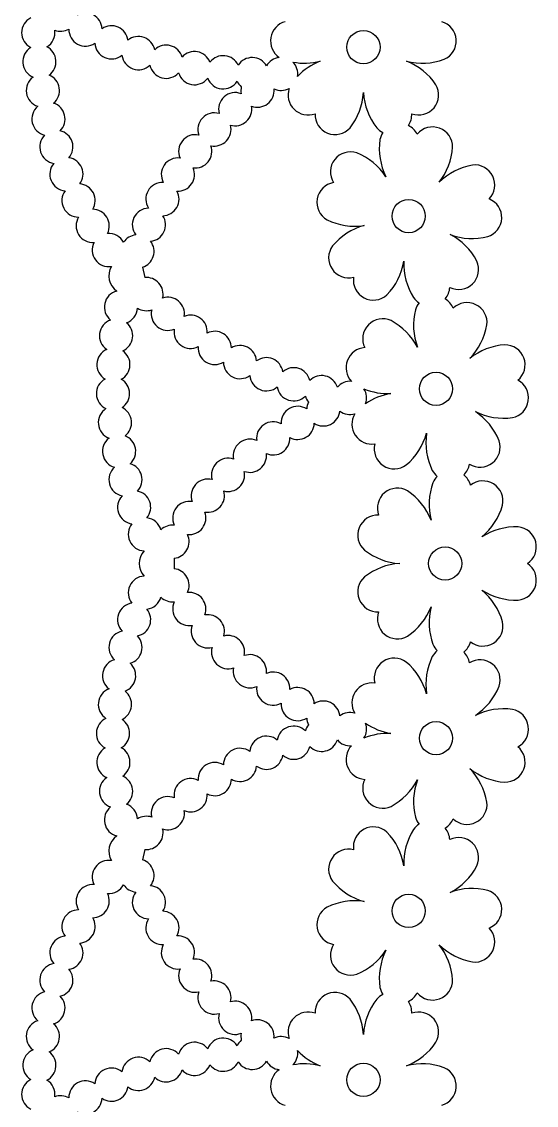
# Model space of a CAD drawing. Extents: x -657 to -228, y -187 to 312.
# Drawn here: x -302 to -241.2, y -42.8 to 85.2 of the extents above; entities that cross this region are included whole.
import ezdxf

# ---------------------------------------------------------------- set-up
doc = ezdxf.new("R2010")
doc.units = 0
doc.layers.get('0').update_dxf_attribs({"linetype": 'CONTINUOUS'})

msp = doc.modelspace()

# ---------------------------------------------------------------- linework, layer by layer
for p, q in [((-287.689995, 56.226542), (-287.431303, 55.009493)), ((-283.947483, 21.863154), (-283.947483, 20.618916)), ((-287.431303, -12.527424), (-287.689995, -13.744472))]:
    msp.add_line(p, q)
for centre in [(-261.586649, 82.230083), (-256.239825, 62.275464), (-253.008117, 41.871264), (-251.926933, 21.241035), (-253.008117, 0.610806), (-256.239825, -19.793394), (-261.586649, -39.748013)]:
    msp.add_circle(centre, 1.962519)
for centre, radius, start, end in [((-294.424957, 84.308399), 1.962519, 2.878609, 120.121391), ((-300.00391, 83.935487), 1.962519, 116.878609, 243.121391), ((-291.349908, 82.791953), 1.962519, 7.378609, 124.621391), ((-270.1911, 82.958189), 2.365777, 105.777075, 235.135193), ((-252.982198, 82.958189), 2.365777, 293.401093, 74.222925), ((-300.00391, 83.935487), 1.962519, 301.378609, 8.474246), ((-297.371548, 86.061437), 1.962519, 249.375861, 300.121391), ((-294.424957, 84.308399), 1.962519, 178.378609, 304.621391), ((-288.165359, 81.521447), 1.962519, 11.878609, 129.121391), ((-299.869302, 80.509496), 1.962519, 121.378609, 247.621391), ((-299.869302, 80.509496), 1.962519, 305.878609, 63.121391), ((-291.349908, 82.791953), 1.962519, 182.878609, 309.121391), ((-284.890944, 80.504714), 1.962519, 16.378609, 133.621391), ((-288.165359, 81.521447), 1.962519, 187.378609, 313.621391), ((-281.546852, 79.748023), 1.962519, 20.878609, 138.121391), ((-278.153698, 79.256039), 1.962519, 25.378609, 142.621391), ((-274.732404, 79.031796), 1.962519, 29.690617, 147.121391), ((-271.301728, 79.06949), 1.962519, 97.07584, 151.568378), ((-254.610126, 87.837184), 7.503151, 255.576833, 290.010604), ((-284.890944, 80.504714), 1.962519, 191.878609, 318.121391), ((-268.563171, 87.837184), 7.503151, 259.633412, 284.423167), ((-271.301728, 79.06949), 1.962519, 351.368143, 44.971564), ((-263.935002, 73.593145), 7.503151, 111.576833, 136.321066), ((-259.238295, 73.593145), 7.503151, 33.989396, 68.423167), ((-299.466309, 77.104627), 1.962519, 125.878609, 252.121391), ((-299.466309, 77.104627), 1.962519, 310.378609, 67.621391), ((-281.546852, 79.748023), 1.962519, 196.378609, 322.621391), ((-278.153698, 79.256039), 1.962519, 200.878609, 327.121391), ((-274.732404, 79.031796), 1.962519, 205.378609, 229.332283), ((-276.737772, 74.898267), 1.962519, 68.878609, 195.121391), ((-274.101694, 77.090669), 1.962519, 166.667717, 190.621391), ((-274.101694, 77.090669), 1.962519, 248.878609, 6.121391), ((-271.301728, 79.06949), 1.962519, 244.378609, 298.726423), ((-268.119825, 76.583462), 2.365777, 161.13251, 290.222925), ((-269.075184, 77.327705), 7.503151, 321.989396, 356.423167), ((-254.098114, 77.327705), 7.503151, 183.576833, 218.010604), ((-255.053472, 76.583462), 2.365777, 249.777075, 30.598907), ((-298.797416, 73.741872), 1.962519, 314.878609, 72.121391), ((-298.797416, 73.741872), 1.962519, 130.378609, 256.621391), ((-279.19371, 72.505798), 1.962519, 73.378609, 199.621391), ((-276.737772, 74.898267), 1.962519, 253.378609, 10.621391), ((-264.938041, 74.271761), 2.365777, 177.777075, 318.598907), ((-258.235256, 74.271761), 2.365777, 326.395527, 2.222925), ((-279.19371, 72.505798), 1.962519, 257.878609, 15.121391), ((-257.316595, 70.843269), 2.365777, 27.777075, 63.604473), ((-297.866745, 70.441965), 1.962519, 134.878609, 261.121391), ((-297.866745, 70.441965), 1.962519, 319.378609, 76.621391), ((-281.454366, 69.928014), 1.962519, 77.878609, 204.121391), ((-258.235256, 74.271761), 2.365777, 221.401093, 243.604473), ((-257.316595, 70.843269), 2.365777, 146.395527, 168.598907), ((-253.405238, 70.432169), 2.365777, 359.401093, 140.222925), ((-281.454366, 69.928014), 1.962519, 262.378609, 19.621391), ((-252.205752, 70.265315), 7.503151, 171.989396, 206.423167), ((-258.52456, 70.929448), 7.503151, 321.576833, 356.010604), ((-296.680036, 67.225249), 1.962519, 323.878609, 81.121391), ((-283.505803, 67.180807), 1.962519, 82.378609, 208.621391), ((-263.121377, 67.491877), 2.365777, 71.401093, 212.222925), ((-265.176275, 62.77678), 7.503151, 33.576833, 68.010604), ((-296.680036, 67.225249), 1.962519, 139.378609, 265.621391), ((-283.505803, 67.180807), 1.962519, 266.878609, 24.121391), ((-247.394428, 60.907833), 7.503151, 99.989396, 134.423167), ((-248.424099, 65.947131), 2.365777, 315.777075, 96.598907), ((-295.244605, 64.111558), 1.962519, 328.378609, 85.621391), ((-285.335372, 64.281115), 1.962519, 86.878609, 213.121391), ((-264.721032, 63.898992), 2.365777, 99.777075, 240.598907), ((-295.244605, 64.111558), 1.962519, 143.878609, 270.121391), ((-285.335372, 64.281115), 1.962519, 271.378609, 28.621391), ((-247.606402, 62.100172), 2.365777, 287.401093, 68.222925), ((-293.569301, 61.120087), 1.962519, 332.878609, 90.121391), ((-286.931794, 61.246816), 1.962519, 91.378609, 217.621391), ((-293.569301, 61.120087), 1.962519, 148.378609, 274.621391), ((-286.931794, 61.246816), 1.962519, 275.878609, 33.121391), ((-262.592027, 68.581095), 7.503151, 243.989396, 278.423167), ((-291.664454, 58.269282), 1.962519, 27.525754, 94.621391), ((-259.47812, 53.93131), 7.503151, 105.576833, 140.010604), ((-291.664454, 58.269282), 1.962519, 152.878609, 279.121391), ((-288.285227, 58.096616), 1.962519, 95.878609, 146.624139), ((-288.285227, 58.096616), 1.962519, 287.655911, 37.621391), ((-254.807142, 53.440371), 7.503151, 27.989396, 62.423167), ((-248.715419, 67.122605), 7.503151, 249.576833, 284.010604), ((-263.327445, 57.34268), 2.365777, 143.401093, 284.222925), ((-289.45507, 55.215346), 2.202139, 149.543363, 234.456637), ((-264.199775, 58.182708), 7.503151, 315.989396, 350.423167), ((-249.304751, 56.617178), 7.503151, 177.576833, 212.010604), ((-250.33267, 55.976874), 2.365777, 243.777075, 24.598907), ((-260.404729, 54.711055), 2.365777, 171.777075, 312.598907), ((-287.214447, 53.058993), 1.962519, 346.378609, 96.344089), ((-253.738663, 54.010423), 2.365777, 320.395527, 356.222925), ((-290.231295, 51.526799), 1.962519, 104.878609, 231.121391), ((-284.696723, 50.731633), 1.962519, 350.878609, 108.121391), ((-253.738663, 54.010423), 2.365777, 215.401093, 237.604473), ((-253.183409, 50.504687), 2.365777, 21.777075, 57.604473), ((-290.231295, 51.526799), 1.962519, 289.378609, 356.474246), ((-287.214447, 53.058993), 1.962519, 237.375861, 288.121391), ((-248.160977, 49.39567), 7.503151, 165.989396, 200.423167), ((-253.183409, 50.504687), 2.365777, 140.395527, 162.598907), ((-249.336451, 49.686991), 2.365777, 353.401093, 134.222925), ((-290.811933, 48.147688), 1.962519, 109.378609, 235.621391), ((-284.696723, 50.731633), 1.962519, 166.378609, 292.621391), ((-282.004158, 48.608986), 1.962519, 355.378609, 112.621391), ((-259.306707, 47.778419), 2.365777, 65.401093, 206.222925), ((-261.84321, 43.303947), 7.503151, 27.576833, 62.010604), ((-290.811933, 48.147688), 1.962519, 293.878609, 51.121391), ((-282.004158, 48.608986), 1.962519, 170.878609, 297.121391), ((-279.153352, 46.704138), 1.962519, 359.878609, 117.121391), ((-254.375749, 50.716661), 7.503151, 315.576833, 350.010604), ((-291.125658, 44.733436), 1.962519, 113.878609, 240.121391), ((-291.125658, 44.733436), 1.962519, 298.378609, 55.621391), ((-279.153352, 46.704138), 1.962519, 175.378609, 301.621391), ((-276.161882, 45.028835), 1.962519, 4.378609, 121.621391), ((-261.273158, 44.372426), 2.365777, 93.777075, 223.135193), ((-244.354133, 39.586529), 7.503151, 93.989396, 128.423167), ((-244.851412, 44.705851), 2.365777, 309.777075, 90.598907), ((-276.161882, 45.028835), 1.962519, 179.878609, 306.121391), ((-273.048191, 43.593403), 1.962519, 8.878609, 126.121391), ((-269.831475, 42.406694), 1.962519, 13.378609, 130.621391), ((-291.170538, 41.305095), 1.962519, 118.378609, 244.621391), ((-291.170538, 41.305095), 1.962519, 302.878609, 60.121391), ((-273.048191, 43.593403), 1.962519, 184.378609, 310.621391), ((-266.531568, 41.476024), 1.962519, 17.690617, 135.121391), ((-263.168023, 40.799616), 1.962519, 85.07584, 139.568378), ((-244.440312, 40.794494), 2.365777, 281.401093, 62.222925), ((-269.831475, 42.406694), 1.962519, 188.878609, 315.121391), ((-266.531568, 41.476024), 1.962519, 193.378609, 217.332283), ((-258.666404, 48.806338), 7.503151, 247.633412, 272.423167), ((-263.168023, 40.799616), 1.962519, 339.368143, 32.971564), ((-257.100874, 33.911314), 7.503151, 99.576833, 124.321066), ((-269.352522, 37.849762), 1.962519, 56.878609, 183.121391), ((-266.318223, 39.446184), 1.962519, 154.667717, 178.621391), ((-290.946294, 37.883801), 1.962519, 122.878609, 249.121391), ((-290.946294, 37.883801), 1.962519, 307.378609, 64.621391), ((-266.318223, 39.446184), 1.962519, 236.878609, 354.121391), ((-263.168023, 40.799616), 1.962519, 232.378609, 286.726423), ((-260.572526, 37.70636), 2.365777, 149.13251, 278.222925), ((-245.018267, 45.905337), 7.503151, 243.576833, 278.010604), ((-252.506801, 32.934814), 7.503151, 21.989396, 56.423167), ((-272.252214, 36.020192), 1.962519, 61.378609, 187.621391), ((-269.352522, 37.849762), 1.962519, 241.378609, 358.621391), ((-290.45431, 34.490648), 1.962519, 127.378609, 253.621391), ((-290.45431, 34.490648), 1.962519, 311.878609, 69.121391), ((-274.999421, 33.968756), 1.962519, 65.878609, 192.121391), ((-272.252214, 36.020192), 1.962519, 245.878609, 3.121391), ((-261.352271, 38.632969), 7.503151, 309.989396, 344.423167), ((-246.702486, 35.519062), 7.503151, 171.576833, 206.010604), ((-257.940902, 34.783645), 2.365777, 165.777075, 306.598907), ((-247.791705, 34.989712), 2.365777, 237.777075, 18.598907), ((-277.577205, 31.7081), 1.962519, 70.378609, 196.621391), ((-274.999421, 33.968756), 1.962519, 250.378609, 7.621391), ((-289.697619, 31.146555), 1.962519, 131.878609, 258.121391), ((-289.697619, 31.146555), 1.962519, 316.378609, 73.621391), ((-277.577205, 31.7081), 1.962519, 254.878609, 12.121391), ((-251.384589, 33.390057), 2.365777, 209.401093, 231.604473), ((-251.384589, 33.390057), 2.365777, 314.395527, 350.222925), ((-279.969674, 29.252162), 1.962519, 74.878609, 201.121391), ((-246.319831, 28.217557), 7.503151, 159.989396, 194.423167), ((-251.198826, 29.845486), 2.365777, 134.395527, 156.598907), ((-251.198826, 29.845486), 2.365777, 15.777075, 51.604473), ((-247.458414, 28.630152), 2.365777, 347.401093, 128.222925), ((-288.680887, 27.87214), 1.962519, 320.878609, 78.121391), ((-279.969674, 29.252162), 1.962519, 259.378609, 16.621391), ((-257.573553, 27.774211), 2.365777, 59.401093, 200.222925), ((-260.56387, 23.589388), 7.503151, 21.576833, 56.010604), ((-288.680887, 27.87214), 1.962519, 136.378609, 262.621391), ((-282.162077, 26.616084), 1.962519, 79.378609, 205.621391), ((-282.162077, 26.616084), 1.962519, 263.878609, 21.121391), ((-259.885254, 24.592427), 2.365777, 87.777075, 228.598907), ((-252.362476, 30.180932), 7.503151, 309.576833, 344.010604), ((-287.41038, 24.687592), 1.962519, 140.878609, 267.121391), ((-287.41038, 24.687592), 1.962519, 15.525754, 82.621391), ((-284.140897, 23.816118), 1.962519, 83.878609, 134.624139), ((-284.140897, 23.816118), 1.962519, 275.655911, 25.621391), ((-243.559176, 18.064228), 7.503151, 87.989396, 122.423167), ((-243.518616, 23.207486), 2.365777, 303.777075, 84.598907), ((-285.884226, 21.241035), 2.202139, 137.543363, 222.456637), ((-256.82931, 28.72957), 7.503151, 231.989396, 266.423167), ((-284.140897, 18.665952), 1.962519, 334.378609, 84.344089), ((-256.82931, 13.7525), 7.503151, 93.576833, 128.010604), ((-243.518616, 19.274584), 2.365777, 275.401093, 56.222925), ((-287.41038, 17.794478), 1.962519, 92.878609, 219.121391), ((-259.885254, 17.889643), 2.365777, 131.401093, 272.222925), ((-243.559176, 24.417842), 7.503151, 237.576833, 272.010604), ((-252.362476, 12.301138), 7.503151, 15.989396, 50.423167), ((-287.41038, 17.794478), 1.962519, 277.378609, 344.474246), ((-284.140897, 18.665952), 1.962519, 225.375861, 276.121391), ((-282.162077, 15.865986), 1.962519, 154.378609, 280.621391), ((-282.162077, 15.865986), 1.962519, 338.878609, 96.121391), ((-288.680887, 14.609929), 1.962519, 97.378609, 223.621391), ((-288.680887, 14.609929), 1.962519, 281.878609, 39.121391), ((-257.573553, 14.707858), 2.365777, 159.777075, 300.598907), ((-260.56387, 18.892681), 7.503151, 303.989396, 338.423167), ((-246.319831, 14.264513), 7.503151, 165.576833, 200.010604), ((-279.969674, 13.229908), 1.962519, 343.378609, 100.621391), ((-247.458414, 13.851917), 2.365777, 231.777075, 12.598907), ((-289.697619, 11.335515), 1.962519, 101.878609, 228.121391), ((-279.969674, 13.229908), 1.962519, 158.878609, 285.121391), ((-289.697619, 11.335515), 1.962519, 286.378609, 43.621391), ((-277.577205, 10.77397), 1.962519, 347.878609, 105.121391), ((-251.198826, 12.636584), 2.365777, 203.401093, 225.604473), ((-251.198826, 12.636584), 2.365777, 308.395527, 344.222925), ((-277.577205, 10.77397), 1.962519, 163.378609, 289.621391), ((-274.999421, 8.513314), 1.962519, 352.378609, 109.621391), ((-246.702486, 6.963008), 7.503151, 153.989396, 188.423167), ((-251.384589, 9.092013), 2.365777, 128.395527, 150.598907), ((-251.384589, 9.092013), 2.365777, 9.777075, 45.604473), ((-290.45431, 7.991422), 1.962519, 106.378609, 232.621391), ((-290.45431, 7.991422), 1.962519, 290.878609, 48.121391), ((-257.940902, 7.698425), 2.365777, 53.401093, 194.222925), ((-261.352271, 3.8491), 7.503151, 15.576833, 50.010604), ((-247.791705, 7.492357), 2.365777, 341.401093, 122.222925), ((-274.999421, 8.513314), 1.962519, 167.878609, 294.121391), ((-272.252214, 6.461877), 1.962519, 356.878609, 114.121391), ((-290.946294, 4.598269), 1.962519, 110.878609, 237.121391), ((-272.252214, 6.461877), 1.962519, 172.378609, 298.621391), ((-269.352522, 4.632308), 1.962519, 1.378609, 118.621391), ((-260.572526, 4.77571), 2.365777, 81.777075, 211.135193), ((-252.506801, 9.547256), 7.503151, 303.576833, 338.010604), ((-290.946294, 4.598269), 1.962519, 295.378609, 52.621391), ((-269.352522, 4.632308), 1.962519, 176.878609, 303.121391), ((-266.318223, 3.035886), 1.962519, 5.690617, 123.121391), ((-245.018267, -3.423267), 7.503151, 81.989396, 116.423167), ((-244.440312, 1.687576), 2.365777, 297.777075, 78.598907), ((-291.170538, 1.176975), 1.962519, 115.378609, 241.621391), ((-291.170538, 1.176975), 1.962519, 299.878609, 57.121391), ((-266.318223, 3.035886), 1.962519, 181.378609, 205.332283), ((-263.168813, 1.674939), 1.962519, 73.07584, 127.568378), ((-269.831475, 0.075376), 1.962519, 44.878609, 171.121391), ((-266.531568, 1.006046), 1.962519, 142.667717, 166.621391), ((-263.168813, 1.674939), 1.962519, 327.368143, 20.971564), ((-257.100874, 8.570755), 7.503151, 235.633412, 260.423167), ((-273.048191, -1.111333), 1.962519, 49.378609, 175.621391), ((-266.531568, 1.006046), 1.962519, 224.878609, 342.121391), ((-263.168813, 1.674939), 1.962519, 220.378609, 274.726423), ((-258.666404, -6.324268), 7.503151, 87.576833, 112.321066), ((-291.125658, -2.251366), 1.962519, 119.878609, 246.121391), ((-291.125658, -2.251366), 1.962519, 304.378609, 61.621391), ((-276.161882, -2.546765), 1.962519, 53.878609, 180.121391), ((-269.831475, 0.075376), 1.962519, 229.378609, 346.621391), ((-261.273158, -1.890356), 2.365777, 137.13251, 266.222925), ((-244.851412, -2.223781), 2.365777, 269.401093, 50.222925), ((-279.153352, -4.222069), 1.962519, 58.378609, 184.621391), ((-273.048191, -1.111333), 1.962519, 233.878609, 351.121391), ((-276.161882, -2.546765), 1.962519, 238.378609, 355.621391), ((-254.375749, -8.234591), 7.503151, 9.989396, 44.423167), ((-244.354133, 2.895541), 7.503151, 231.576833, 266.010604), ((-290.811933, -5.665618), 1.962519, 124.378609, 250.621391), ((-290.811933, -5.665618), 1.962519, 308.878609, 66.121391), ((-282.004158, -6.126916), 1.962519, 62.878609, 189.121391), ((-279.153352, -4.222069), 1.962519, 242.878609, 0.121391), ((-259.306707, -5.296349), 2.365777, 153.777075, 294.598907), ((-261.84321, -0.821877), 7.503151, 297.989396, 332.423167), ((-248.160977, -6.9136), 7.503151, 159.576833, 194.010604), ((-284.696723, -8.249563), 1.962519, 67.378609, 193.621391), ((-282.004158, -6.126916), 1.962519, 247.378609, 4.621391), ((-290.231295, -9.04473), 1.962519, 128.878609, 255.121391), ((-290.231295, -9.04473), 1.962519, 3.525754, 70.621391), ((-249.336451, -7.204921), 2.365777, 225.777075, 6.598907), ((-287.214447, -10.576923), 1.962519, 71.878609, 122.624139), ((-284.696723, -8.249563), 1.962519, 251.878609, 9.121391), ((-253.183409, -8.022617), 2.365777, 197.401093, 219.604473), ((-253.183409, -8.022617), 2.365777, 302.395527, 338.222925), ((-287.214447, -10.576923), 1.962519, 263.655911, 13.621391), ((-260.404729, -12.228985), 2.365777, 47.401093, 188.222925), ((-249.304751, -14.135108), 7.503151, 147.989396, 182.423167), ((-253.738663, -11.528353), 2.365777, 122.395527, 144.598907), ((-253.738663, -11.528353), 2.365777, 3.777075, 39.604473), ((-289.45507, -12.733276), 2.202139, 125.543363, 210.456637), ((-264.199775, -15.700638), 7.503151, 9.576833, 44.010604), ((-250.33267, -13.494804), 2.365777, 335.401093, 116.222925), ((-263.327445, -14.86061), 2.365777, 75.777075, 216.598907), ((-291.664454, -15.787212), 1.962519, 80.878609, 207.121391), ((-288.285227, -15.614546), 1.962519, 322.378609, 72.344089), ((-254.807142, -10.958301), 7.503151, 297.576833, 332.010604), ((-259.47812, -11.449241), 7.503151, 219.989396, 254.423167), ((-293.569301, -18.638018), 1.962519, 85.378609, 211.621391), ((-293.569301, -18.638018), 1.962519, 269.878609, 27.121391), ((-291.664454, -15.787212), 1.962519, 265.378609, 332.474246), ((-288.285227, -15.614546), 1.962519, 213.375861, 264.121391), ((-286.931794, -18.764746), 1.962519, 142.378609, 268.621391), ((-286.931794, -18.764746), 1.962519, 326.878609, 84.121391), ((-248.715419, -24.640535), 7.503151, 75.989396, 110.423167), ((-247.606402, -19.618103), 2.365777, 291.777075, 72.598907), ((-262.592027, -26.099025), 7.503151, 81.576833, 116.010604), ((-295.244605, -21.629488), 1.962519, 89.878609, 216.121391), ((-285.335372, -21.799045), 1.962519, 331.378609, 88.621391), ((-264.721032, -21.416923), 2.365777, 119.401093, 260.222925), ((-295.244605, -21.629488), 1.962519, 274.378609, 31.621391), ((-285.335372, -21.799045), 1.962519, 146.878609, 273.121391), ((-296.680036, -24.743179), 1.962519, 94.378609, 220.621391), ((-283.505803, -24.698737), 1.962519, 335.878609, 93.121391), ((-248.424099, -23.465061), 2.365777, 263.401093, 44.222925), ((-296.680036, -24.743179), 1.962519, 278.878609, 36.121391), ((-283.505803, -24.698737), 1.962519, 151.378609, 277.621391), ((-263.121377, -25.009807), 2.365777, 147.777075, 288.598907), ((-258.52456, -28.447379), 7.503151, 3.989396, 38.423167), ((-247.394428, -18.425763), 7.503151, 225.576833, 260.010604), ((-281.454366, -27.445944), 1.962519, 340.378609, 97.621391), ((-265.176275, -20.29471), 7.503151, 291.989396, 326.423167), ((-252.205752, -27.783245), 7.503151, 153.576833, 188.010604), ((-297.866745, -27.959895), 1.962519, 98.878609, 225.121391), ((-297.866745, -27.959895), 1.962519, 283.378609, 40.621391), ((-281.454366, -27.445944), 1.962519, 155.878609, 282.121391), ((-279.19371, -30.023728), 1.962519, 344.878609, 102.121391), ((-253.405238, -27.950099), 2.365777, 219.777075, 0.598907), ((-298.797416, -31.259802), 1.962519, 103.378609, 229.621391), ((-279.19371, -30.023728), 1.962519, 160.378609, 286.621391), ((-264.938041, -31.789691), 2.365777, 41.401093, 182.222925), ((-257.316595, -28.361199), 2.365777, 191.401093, 213.604473), ((-298.797416, -31.259802), 1.962519, 287.878609, 45.121391), ((-276.737772, -32.416197), 1.962519, 349.378609, 106.621391), ((-269.075184, -34.845636), 7.503151, 3.576833, 38.010604), ((-254.098114, -34.845636), 7.503151, 141.989396, 176.423167), ((-258.235256, -31.789691), 2.365777, 116.395527, 138.598907), ((-257.316595, -28.361199), 2.365777, 296.395527, 332.222925), ((-258.235256, -31.789691), 2.365777, 357.777075, 33.604473), ((-276.737772, -32.416197), 1.962519, 164.878609, 291.121391), ((-268.119825, -34.101393), 2.365777, 69.777075, 199.135193), ((-255.053472, -34.101393), 2.365777, 329.401093, 110.222925), ((-299.466309, -34.622557), 1.962519, 107.878609, 234.121391), ((-299.466309, -34.622557), 1.962519, 292.378609, 49.621391), ((-274.101694, -34.6086), 1.962519, 353.690617, 111.121391), ((-274.101694, -34.6086), 1.962519, 169.378609, 193.332283), ((-281.546852, -37.265953), 1.962519, 37.378609, 163.621391), ((-278.153698, -36.77397), 1.962519, 32.878609, 159.121391), ((-274.732404, -36.549726), 1.962519, 130.667717, 154.621391), ((-271.304063, -36.594606), 1.962519, 61.07584, 115.568378), ((-259.238295, -31.111075), 7.503151, 291.576833, 326.010604), ((-299.869302, -38.027426), 1.962519, 112.378609, 238.621391), ((-299.869302, -38.027426), 1.962519, 296.878609, 54.121391), ((-288.165359, -39.039377), 1.962519, 46.378609, 172.621391), ((-284.890944, -38.022644), 1.962519, 41.878609, 168.121391), ((-271.304063, -36.594606), 1.962519, 315.368143, 8.971564), ((-263.935002, -31.111075), 7.503151, 223.633412, 248.423167), ((-291.349908, -40.309883), 1.962519, 50.878609, 177.121391), ((-281.546852, -37.265953), 1.962519, 221.878609, 339.121391), ((-278.153698, -36.77397), 1.962519, 217.378609, 334.621391), ((-274.732404, -36.549726), 1.962519, 212.878609, 330.121391), ((-271.304063, -36.594606), 1.962519, 208.378609, 262.726423), ((-268.563171, -45.355115), 7.503151, 75.576833, 100.321066), ((-254.610126, -45.355115), 7.503151, 69.989396, 104.423167), ((-252.982198, -40.47612), 2.365777, 285.777075, 66.598907), ((-288.165359, -39.039377), 1.962519, 230.878609, 348.121391), ((-284.890944, -38.022644), 1.962519, 226.378609, 343.621391), ((-270.1911, -40.47612), 2.365777, 125.13251, 254.222925), ((-300.00391, -41.453418), 1.962519, 116.878609, 243.121391), ((-300.00391, -41.453418), 1.962519, 351.525754, 58.621391), ((-294.424957, -41.82633), 1.962519, 55.378609, 181.621391), ((-291.349908, -40.309883), 1.962519, 235.378609, 352.621391), ((-297.371548, -43.579367), 1.962519, 59.878609, 110.624139), ((-294.424957, -41.82633), 1.962519, 239.878609, 357.121391)]:
    msp.add_arc(centre, radius, start, end)

doc.saveas('drawing.dxf')
